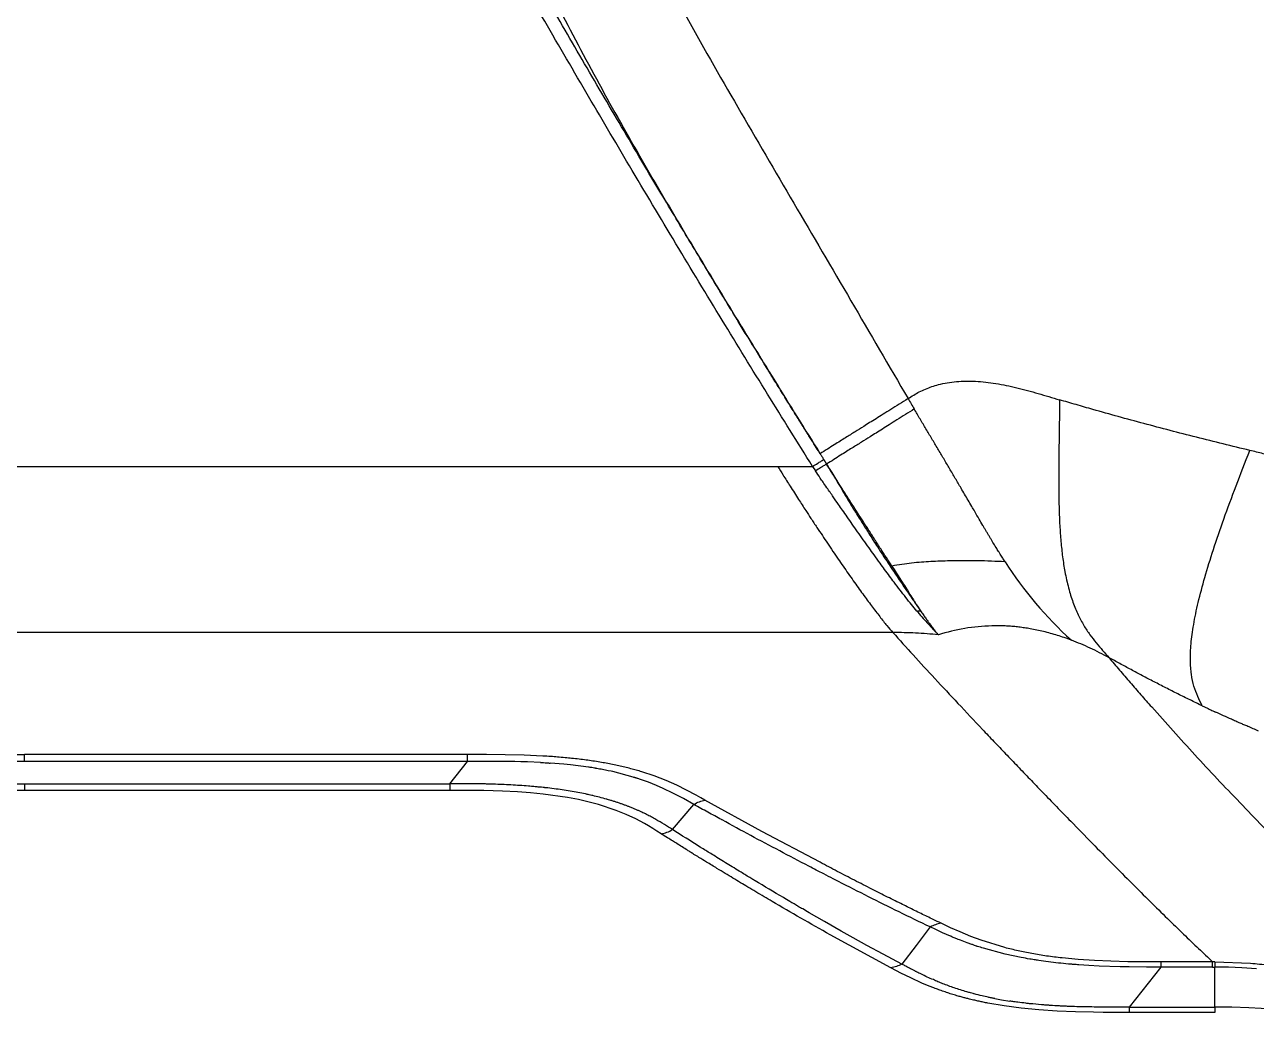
# Model space of a CAD drawing. Extents: x -51 to 27, y -13 to 136.
# Drawn here: x -11.68 to 1.49, y 14.88 to 25.45 of the extents above; entities that cross this region are included whole.
import ezdxf

# ---------------------------------------------------------------- set-up
doc = ezdxf.new("R2010")
doc.units = 0
doc.header["$MEASUREMENT"] = 0
doc.layers.add('GEOMETRY', color=2, linetype='Continuous', lineweight=25)

# ---------------------------------------------------------------- blocks, each defined once
blk = doc.blocks.new('2026 MONTERREY-BLOOM')
at = {"layer": 'GEOMETRY'}
for p, q in [((8.546, -62.916), (8.577, -62.965)), ((-7.838, -62.991), (0, -62.991)), ((0, -62.991), (8.053, -62.991)), ((8.053, -62.991), (8.427, -62.991)), ((8.427, -62.991), (8.458, -63.038)), ((0, -64.767), (-9.165, -64.767)), ((9.285, -64.767), (0, -64.767)), ((-4.736, -66.073), (0, -66.073)), ((4.736, -66.073), (0, -66.073)), ((4.837, -66.073), (4.736, -66.073)), ((4.736, -66.075), (4.736, -66.073)), ((4.938, -66.073), (4.837, -66.073)), ((5.14, -66.075), (4.938, -66.073)), ((5.342, -66.08), (5.14, -66.075)), ((5.542, -66.088), (5.342, -66.08)), ((0, -66.145), (-4.736, -66.145)), ((4.736, -66.145), (0, -66.145)), ((4.546, -66.384), (4.736, -66.145)), ((4.767, -66.145), (4.736, -66.145)), ((4.82, -66.145), (4.767, -66.145)), ((4.947, -66.145), (4.82, -66.145)), ((5.242, -66.147), (5.145, -66.146)), ((5.305, -66.149), (5.242, -66.147)), ((5.377, -66.151), (5.305, -66.149)), ((5.518, -66.157), (5.377, -66.151)), ((5.765, -66.175), (5.621, -66.163)), ((5.836, -66.182), (5.765, -66.175)), ((6.029, -66.207), (5.836, -66.182)), ((6.24, -66.245), (6.166, -66.23)), ((6.271, -66.251), (6.24, -66.245)), ((6.289, -66.255), (6.271, -66.251)), ((6.508, -66.313), (6.289, -66.255)), ((6.733, -66.3), (6.599, -66.256)), ((-4.545, -66.384), (0, -66.384)), ((0, -66.384), (4.546, -66.384)), ((6.671, -66.369), (6.576, -66.335)), ((6.756, -66.403), (6.671, -66.369)), ((6.861, -66.35), (6.733, -66.3)), ((6.975, -66.4), (6.861, -66.35)), ((0, -66.455), (-4.545, -66.455)), ((4.546, -66.455), (0, -66.455)), ((4.655, -66.455), (4.546, -66.455)), ((4.756, -66.456), (4.655, -66.455)), ((4.911, -66.458), (4.756, -66.456)), ((5.112, -66.463), (4.911, -66.458)), ((5.27, -66.471), (5.112, -66.463)), ((5.411, -66.482), (5.27, -66.471)), ((5.544, -66.495), (5.411, -66.482)), ((5.807, -66.532), (5.544, -66.495)), ((6.827, -66.434), (6.756, -66.403)), ((6.931, -66.484), (6.827, -66.434)), ((7.045, -66.544), (6.931, -66.484)), ((7.08, -66.453), (6.975, -66.4)), ((7.18, -66.506), (7.08, -66.453)), ((7.23, -66.534), (7.18, -66.506)), ((5.922, -66.554), (5.807, -66.532)), ((6.136, -66.607), (5.922, -66.554)), ((6.327, -66.67), (6.136, -66.607)), ((6.543, -66.663), (6.485, -66.638)), ((6.929, -66.875), (7.157, -66.606)), ((7.157, -66.606), (7.045, -66.544)), ((7.276, -66.56), (7.23, -66.534)), ((7.884, -66.894), (7.276, -66.56)), ((6.432, -66.712), (6.327, -66.67)), ((6.535, -66.761), (6.432, -66.712)), ((6.629, -66.811), (6.535, -66.761)), ((6.672, -66.836), (6.629, -66.811)), ((6.718, -66.863), (6.672, -66.836)), ((6.762, -66.891), (6.718, -66.863)), ((6.807, -66.919), (6.762, -66.891)), ((8.506, -67.225), (7.884, -66.894)), ((8.554, -67.859), (8.391, -67.765)), ((8.734, -67.961), (8.554, -67.859)), ((8.859, -68.031), (8.734, -67.961)), ((9.684, -67.916), (9.534, -68.116)), ((9.743, -67.944), (9.684, -67.916)), ((9.816, -67.978), (9.743, -67.944)), ((9.901, -67.924), (9.8, -67.876)), ((10.004, -67.97), (9.901, -67.924)), ((10.061, -67.994), (10.004, -67.97)), ((9.264, -68.353), (8.615, -68)), ((9.007, -68.113), (8.859, -68.031)), ((9.9, -68.015), (9.816, -67.978)), ((9.904, -68.016), (9.9, -68.015)), ((10.043, -68.072), (10.01, -68.059)), ((10.079, -68.086), (10.043, -68.072)), ((10.118, -68.017), (10.061, -67.994)), ((10.128, -68.103), (10.079, -68.086)), ((10.228, -68.058), (10.118, -68.017)), ((10.482, -68.137), (10.228, -68.058)), ((9.182, -68.208), (9.007, -68.113)), ((9.382, -68.315), (9.182, -68.208)), ((9.534, -68.116), (9.382, -68.315)), ((10.488, -68.207), (10.254, -68.144)), ((10.658, -68.243), (10.488, -68.207)), ((9.325, -68.386), (9.264, -68.353)), ((11.266, -68.264), (11.095, -68.248)), ((11.44, -68.276), (11.266, -68.264)), ((11.382, -68.329), (11.273, -68.322)), ((11.49, -68.335), (11.382, -68.329)), ((11.618, -68.283), (11.44, -68.276)), ((11.716, -68.342), (11.49, -68.335)), ((11.797, -68.288), (11.618, -68.283)), ((11.813, -68.344), (11.716, -68.342)), ((11.977, -68.289), (11.797, -68.288)), ((11.996, -68.346), (11.813, -68.344)), ((11.817, -68.774), (12.153, -68.346)), ((12.153, -68.346), (11.996, -68.346)), ((12.153, -68.346), (12.153, -68.29)), ((12.705, -68.29), (12.153, -68.29)), ((12.705, -68.346), (12.153, -68.346)), ((12.716, -68.29), (12.705, -68.29)), ((12.705, -68.346), (12.705, -68.29)), ((12.705, -68.346), (12.716, -68.346)), ((12.73, -68.29), (12.716, -68.29)), ((12.716, -68.346), (12.727, -68.346)), ((12.73, -68.29), (12.727, -68.346)), ((12.727, -68.774), (12.727, -68.346)), ((12.747, -68.346), (12.727, -68.346)), ((12.73, -68.29), (13.111, -68.305)), ((12.78, -68.346), (12.747, -68.346)), ((12.876, -68.348), (12.78, -68.346)), ((13.018, -68.354), (12.876, -68.348)), ((13.173, -68.364), (13.018, -68.354)), ((9.371, -68.409), (9.325, -68.386)), ((9.425, -68.436), (9.371, -68.409)), ((9.476, -68.461), (9.425, -68.436)), ((9.596, -68.516), (9.476, -68.461)), ((9.654, -68.541), (9.596, -68.516)), ((9.712, -68.564), (9.654, -68.541)), ((10.476, -68.761), (10.301, -68.731)), ((10.374, -68.682), (10.448, -68.695)), ((10.448, -68.695), (10.535, -68.709)), ((10.659, -68.785), (10.476, -68.761)), ((10.875, -68.749), (10.782, -68.74)), ((10.848, -68.803), (10.659, -68.785)), ((11.041, -68.816), (10.848, -68.803)), ((11.239, -68.825), (11.041, -68.816)), ((11.431, -68.829), (11.239, -68.825)), ((11.536, -68.83), (11.431, -68.829)), ((11.595, -68.83), (11.536, -68.83)), ((11.706, -68.83), (11.595, -68.83)), ((11.817, -68.83), (11.706, -68.83)), ((11.817, -68.83), (11.817, -68.774)), ((11.817, -68.774), (12.727, -68.774)), ((12.727, -68.83), (11.817, -68.83)), ((12.727, -68.774), (12.727, -68.83)), ((12.909, -68.775), (12.727, -68.774)), ((13.091, -68.78), (12.909, -68.775)), ((13.357, -68.797), (13.091, -68.78))]:
    blk.add_line(p, q, dxfattribs=at)
at = {"layer": 'GEOMETRY', "flags": 128}
blk.add_lwpolyline([(9.274, -64.056), (9.298, -64.094), (9.32, -64.128), (9.341, -64.161), (9.371, -64.207), (9.384, -64.227), (9.396, -64.247), (9.408, -64.265), (9.419, -64.283), (9.43, -64.3), (9.44, -64.315), (9.468, -64.359), (9.475, -64.37), (9.477, -64.373), (9.478, -64.374), (9.478, -64.375), (9.478, -64.375), (9.478, -64.375), (9.478, -64.375), (9.478, -64.375), (9.478, -64.375), (9.478, -64.375), (9.478, -64.375), (9.478, -64.375), (9.478, -64.375), (9.489, -64.391), (9.498, -64.406), (9.507, -64.419), (9.514, -64.431), (9.515, -64.432), (9.519, -64.439), (9.536, -64.466), (9.548, -64.485), (9.582, -64.536)], dxfattribs=at)
at = {"layer": 'GEOMETRY'}
blk.add_arc((13.971, -61.781), 4.138, 212.5919, 227.8537, dxfattribs=at)
for points, knots in [([(36.859, -38.985), (36.859, -39.022), (36.859, -39.104), (36.859, -39.239), (36.859, -39.396), (36.859, -39.568), (36.859, -39.736), (36.859, -39.877), (36.859, -39.976), (36.859, -40.077), (36.859, -40.194), (36.859, -40.34), (36.859, -40.483), (36.859, -40.621), (36.859, -40.823), (36.859, -41.098), (36.859, -41.453), (36.859, -41.82), (36.858, -42.212), (36.858, -42.618), (36.857, -43.039), (36.855, -43.462), (36.854, -43.893), (36.852, -44.335), (36.849, -45.064), (36.843, -46.07), (36.836, -47.022), (36.831, -47.633), (36.828, -47.913), (36.826, -48.213), (36.822, -48.535), (36.819, -48.88), (36.815, -49.226), (36.807, -49.906), (36.793, -50.909), (36.772, -52.226), (36.748, -53.511), (36.723, -54.715), (36.695, -55.842), (36.674, -56.641), (36.659, -57.171), (36.651, -57.441), (36.643, -57.709), (36.634, -57.975), (36.626, -58.239), (36.607, -58.826), (36.576, -59.723), (36.54, -60.635), (36.515, -61.236), (36.502, -61.54), (36.489, -61.84), (36.474, -62.155), (36.458, -62.501), (36.434, -63.003), (36.402, -63.633), (36.361, -64.364), (36.324, -64.988), (36.291, -65.509), (36.264, -65.92), (36.245, -66.194), (36.235, -66.339), (36.232, -66.374), (36.23, -66.409), (36.227, -66.443), (36.224, -66.478), (36.222, -66.512), (36.219, -66.547), (36.202, -66.781), (36.169, -67.208), (36.117, -67.82), (36.064, -68.396), (36.011, -68.934), (35.958, -69.431), (35.907, -69.882), (35.858, -70.263), (35.795, -70.569), (35.731, -70.824), (35.665, -71.043), (35.608, -71.209), (35.566, -71.323), (35.532, -71.409), (35.497, -71.495), (35.461, -71.58), (35.423, -71.664), (35.351, -71.817), (35.28, -71.955), (35.211, -72.079), (35.186, -72.123), (35.158, -72.17), (35.119, -72.236), (34.999, -72.43), (34.784, -72.739), (34.483, -73.096), (34.184, -73.398), (33.895, -73.652), (33.59, -73.886), (33.269, -74.098), (32.934, -74.287), (32.564, -74.465), (32.157, -74.623), (31.712, -74.754), (31.259, -74.849), (30.8, -74.902), (30.344, -74.954), (29.886, -75.002), (29.441, -75.046), (29.006, -75.087), (28.583, -75.124), (28.161, -75.158), (27.739, -75.191), (27.315, -75.223), (26.731, -75.263), (25.992, -75.311), (25.095, -75.363), (24.191, -75.41), (23.309, -75.453), (22.377, -75.495), (21.391, -75.536), (20.304, -75.576), (19.184, -75.614), (18.079, -75.647), (16.991, -75.677), (16.207, -75.696), (15.689, -75.708), (15.444, -75.713), (15.198, -75.719), (14.951, -75.724), (14.703, -75.729), (14.453, -75.734), (13.759, -75.748), (12.604, -75.768), (11.388, -75.786), (10.554, -75.796), (10.116, -75.801), (9.68, -75.806), (9.248, -75.81), (8.828, -75.814), (8.28, -75.819), (7.585, -75.825), (6.735, -75.83), (5.853, -75.835), (4.966, -75.839), (3.975, -75.842), (2.91, -75.844), (1.754, -75.846), (0.609, -75.847), (-0.455, -75.847), (-1.44, -75.846), (-2.343, -75.845), (-3.238, -75.843), (-3.829, -75.842), (-4.118, -75.841)], [0, 0, 0, 0, 0.0015205, 0.0033457, 0.0054756, 0.007915, 0.0103829, 0.0122963, 0.0136552, 0.0144139, 0.0164289, 0.0184285, 0.0203659, 0.0222411, 0.0240541, 0.0286038, 0.0334271, 0.0385312, 0.0435423, 0.0493867, 0.0550992, 0.0606799, 0.0666233, 0.0726617, 0.0786535, 0.0963497, 0.113627, 0.1174481, 0.121248, 0.1250268, 0.1296573, 0.1343866, 0.1390883, 0.1437626, 0.1620811, 0.1799649, 0.1974138, 0.2144282, 0.2290414, 0.2433183, 0.2470019, 0.2506624, 0.2542999, 0.2579143, 0.2615057, 0.265074, 0.2818429, 0.2980744, 0.3022367, 0.3063621, 0.3104507, 0.3145025, 0.3191882, 0.3245637, 0.3349686, 0.3449124, 0.3543951, 0.3604013, 0.3662067, 0.3711496, 0.3716267, 0.3721023, 0.3725764, 0.3730489, 0.37352, 0.3739896, 0.3744577, 0.3749243, 0.3835541, 0.3918977, 0.3999554, 0.4071383, 0.4139151, 0.4202961, 0.4256539, 0.4295637, 0.4329884, 0.436386, 0.4388658, 0.4401192, 0.4413721, 0.4426249, 0.443878, 0.4451317, 0.4463864, 0.4507691, 0.4514578, 0.4521466, 0.4528356, 0.4537108, 0.455254, 0.4621392, 0.4690242, 0.4742408, 0.4794587, 0.4846756, 0.4898923, 0.4951112, 0.5003286, 0.5066101, 0.5128922, 0.519174, 0.5254609, 0.5317008, 0.5378835, 0.5442016, 0.5499516, 0.55566, 0.5615042, 0.5671845, 0.5729289, 0.5788098, 0.5910574, 0.6030653, 0.6154142, 0.6279319, 0.6390692, 0.6533928, 0.6681633, 0.6833808, 0.6990455, 0.7132005, 0.7277021, 0.7310052, 0.7343258, 0.7376638, 0.7410194, 0.7443924, 0.7477829, 0.7511908, 0.7726989, 0.7948379, 0.8007406, 0.8066865, 0.8126757, 0.8184869, 0.8242755, 0.829799, 0.8408264, 0.8525895, 0.8644161, 0.8767764, 0.8887042, 0.904785, 0.9201624, 0.9358208, 0.9514061, 0.963534, 0.9759348, 0.9882033, 1, 1, 1, 1]), ([(36.643, -38.985), (36.643, -39.828), (36.644, -41.551), (36.638, -44.154), (36.623, -46.796), (36.598, -49.436), (36.56, -52.073), (36.508, -54.709), (36.443, -57.234), (36.364, -59.65), (36.27, -61.957), (36.155, -64.262), (36.031, -66.228), (35.9, -67.852), (35.802, -68.877), (35.716, -69.638), (35.663, -70.134), (35.567, -70.618), (35.44, -71.049), (35.293, -71.432), (35.137, -71.768), (34.958, -72.092), (34.757, -72.403), (34.535, -72.7), (34.293, -72.981), (34.032, -73.244), (33.754, -73.488), (33.46, -73.713), (33.15, -73.917), (32.828, -74.099), (32.47, -74.269), (32.078, -74.421), (31.65, -74.547), (31.21, -74.637), (30.76, -74.689), (30.304, -74.741), (29.845, -74.789), (29.117, -74.861), (28.118, -74.947), (26.517, -75.064), (24.581, -75.177), (22.165, -75.291), (19.603, -75.387), (16.893, -75.466), (14.119, -75.527), (11.282, -75.573), (9.295, -75.594), (8.222, -75.603), (8.062, -75.605), (7.902, -75.606), (7.75, -75.607), (7.619, -75.608), (7.509, -75.609), (7.406, -75.61), (7.287, -75.61), (6.823, -75.614), (5.731, -75.62), (3.332, -75.628), (-0.049, -75.632), (-2.762, -75.627), (-4.118, -75.625)], [0, 0, 0, 0, 0.034488, 0.070526, 0.106569, 0.142591, 0.178588, 0.214528, 0.250471, 0.281965, 0.313469, 0.344975, 0.376447, 0.394063, 0.411668, 0.418581, 0.425411, 0.432079, 0.438744, 0.443794, 0.448844, 0.453894, 0.458943, 0.463993, 0.469043, 0.474092, 0.479142, 0.484192, 0.489242, 0.494293, 0.499343, 0.505424, 0.511505, 0.517586, 0.523766, 0.530042, 0.536349, 0.542658, 0.560012, 0.577374, 0.608371, 0.639386, 0.67635, 0.71332, 0.75032, 0.789907, 0.829466, 0.831649, 0.833831, 0.836013, 0.838185, 0.84005, 0.841408, 0.842657, 0.844259, 0.846315, 0.861623, 0.88897, 0.944497, 1, 1, 1, 1]), ([(5.954, -56.059), (6.131, -56.407), (6.483, -57.1), (7.043, -58.13), (7.626, -59.152), (8.229, -60.18), (8.837, -61.219), (9.244, -61.916), (9.448, -62.265)], [0, 0, 0, 0, 0.164903, 0.328664, 0.493783, 0.660127, 0.829993, 1, 1, 1, 1]), ([(4.871, -56.354), (5.005, -56.639), (5.273, -57.21), (5.695, -58.06), (6.138, -58.897), (6.598, -59.714), (7.069, -60.511), (7.544, -61.296), (8.022, -62.077), (8.346, -62.596), (8.508, -62.855)], [0, 0, 0, 0, 0.127496, 0.255061, 0.382232, 0.508412, 0.632009, 0.754435, 0.877212, 1, 1, 1, 1]), ([(8.507, -62.855), (8.507, -62.854), (8.501, -62.844), (8.479, -62.809), (8.439, -62.746), (8.382, -62.654), (8.316, -62.548), (8.253, -62.448), (8.198, -62.36), (8.152, -62.285), (8.106, -62.211), (8.059, -62.135), (8.019, -62.07), (7.981, -62.009), (7.943, -61.947), (7.894, -61.867), (7.818, -61.743), (7.729, -61.599), (7.629, -61.435), (7.542, -61.292), (7.457, -61.151), (7.352, -60.979), (7.223, -60.765), (7.067, -60.506), (6.906, -60.237), (6.739, -59.958), (6.556, -59.648), (6.357, -59.312), (6.146, -58.953), (5.936, -58.593), (5.732, -58.241), (5.56, -57.945), (5.418, -57.698), (5.296, -57.486), (5.163, -57.252), (5.027, -57.015), (4.901, -56.793), (4.796, -56.607), (4.732, -56.495), (4.704, -56.445)], [0, 0, 0, 0, 0.000474, 0.004642, 0.016605, 0.030438, 0.04842, 0.06653, 0.078289, 0.090049, 0.101809, 0.113569, 0.125644, 0.132706, 0.142507, 0.155047, 0.170326, 0.200979, 0.223341, 0.247356, 0.268462, 0.289583, 0.328524, 0.369037, 0.411121, 0.454775, 0.5, 0.556001, 0.612, 0.667596, 0.723705, 0.775636, 0.805448, 0.838287, 0.87415, 0.913867, 0.948139, 0.97685, 1, 1, 1, 1]), ([(8.427, -62.991), (8.266, -62.733), (7.941, -62.213), (7.454, -61.419), (6.961, -60.604), (6.476, -59.79), (5.999, -58.98), (5.529, -58.173), (5.056, -57.35), (4.74, -56.794), (4.581, -56.514)], [0, 0, 0, 0, 0.1208973, 0.244538, 0.3709272, 0.5000699, 0.621702, 0.7455655, 0.8716638, 1, 1, 1, 1]), ([(9.448, -62.265), (9.468, -62.252), (9.507, -62.227), (9.568, -62.192), (9.634, -62.162), (9.702, -62.136), (9.809, -62.104), (9.962, -62.079), (10.169, -62.075), (10.386, -62.1), (10.61, -62.147), (10.837, -62.209), (10.991, -62.255), (11.068, -62.278)], [0, 0, 0, 0, 0.050878, 0.099527, 0.150632, 0.200921, 0.250055, 0.375046, 0.500038, 0.625029, 0.75002, 0.875012, 1, 1, 1, 1]), ([(9.448, -62.265), (9.384, -62.305), (9.257, -62.385), (9.1, -62.483), (8.983, -62.556), (8.882, -62.62), (8.783, -62.682), (8.664, -62.756), (8.56, -62.822), (8.507, -62.855)], [0, 0, 0, 0, 0.166458, 0.332741, 0.499575, 0.624746, 0.749881, 0.875002, 1, 1, 1, 1]), ([(9.448, -62.265), (9.459, -62.284), (9.481, -62.321), (9.503, -62.358), (9.514, -62.376)], [0, 0, 0, 0, 0.5, 1, 1, 1, 1]), ([(11.068, -62.278), (11.067, -62.388), (11.064, -62.608), (11.059, -62.936), (11.058, -63.214), (11.062, -63.443), (11.069, -63.623), (11.082, -63.796), (11.099, -63.961), (11.126, -64.129), (11.162, -64.293), (11.21, -64.447), (11.265, -64.58), (11.327, -64.694), (11.392, -64.792), (11.46, -64.879), (11.529, -64.958), (11.574, -65.01), (11.597, -65.036)], [0, 0, 0, 0, 0.083141, 0.16599, 0.249951, 0.299242, 0.349521, 0.399076, 0.448626, 0.500164, 0.562645, 0.625127, 0.687593, 0.750074, 0.812556, 0.875037, 0.937519, 1, 1, 1, 1]), ([(11.425, -62.382), (11.365, -62.364), (11.245, -62.33), (11.127, -62.295), (11.068, -62.278)], [0, 0, 0, 0, 0.49995, 1, 1, 1, 1]), ([(9.514, -62.376), (9.45, -62.416), (9.323, -62.496), (9.168, -62.594), (9.051, -62.667), (8.95, -62.731), (8.85, -62.793), (8.732, -62.867), (8.628, -62.933), (8.577, -62.965)], [0, 0, 0, 0, 0.165598, 0.331363, 0.499432, 0.626264, 0.752125, 0.876256, 1, 1, 1, 1]), ([(10.485, -64.01), (10.477, -63.997), (10.459, -63.97), (10.437, -63.934), (10.413, -63.896), (10.387, -63.854), (10.361, -63.812), (10.339, -63.776), (10.322, -63.747), (10.305, -63.719), (10.288, -63.69), (10.271, -63.661), (10.258, -63.638), (10.236, -63.603), (10.206, -63.55), (10.166, -63.482), (10.127, -63.415), (10.09, -63.353), (10.053, -63.288), (10.007, -63.21), (9.953, -63.118), (9.891, -63.013), (9.829, -62.907), (9.766, -62.801), (9.702, -62.695), (9.639, -62.589), (9.576, -62.483), (9.534, -62.412), (9.514, -62.376)], [0, 0, 0, 0, 0.027583, 0.055988, 0.074919, 0.105356, 0.139924, 0.158199, 0.176503, 0.194836, 0.213199, 0.231592, 0.250016, 0.256341, 0.29927, 0.348141, 0.382848, 0.421932, 0.461011, 0.500026, 0.56252, 0.625012, 0.687512, 0.750016, 0.812514, 0.875013, 0.937506, 1, 1, 1, 1]), ([(11.97, -62.532), (11.878, -62.507), (11.695, -62.458), (11.515, -62.407), (11.425, -62.382)], [0, 0, 0, 0, 0.500831, 1, 1, 1, 1]), ([(12.533, -62.679), (12.438, -62.655), (12.249, -62.606), (12.063, -62.557), (11.97, -62.532)], [0, 0, 0, 0, 0.500636, 1, 1, 1, 1]), ([(13.102, -62.82), (13.007, -62.796), (12.816, -62.75), (12.627, -62.703), (12.533, -62.679)], [0, 0, 0, 0, 0.498976, 1, 1, 1, 1]), ([(12.593, -65.551), (12.577, -65.518), (12.545, -65.453), (12.504, -65.345), (12.476, -65.219), (12.464, -65.07), (12.471, -64.893), (12.499, -64.686), (12.548, -64.447), (12.62, -64.177), (12.712, -63.877), (12.825, -63.549), (12.956, -63.194), (13.053, -62.946), (13.102, -62.82)], [0, 0, 0, 0, 0.0870281, 0.1713886, 0.2531982, 0.3327954, 0.4108133, 0.4881719, 0.5659986, 0.645496, 0.7278007, 0.8138714, 0.9044352, 1, 1, 1, 1]), ([(13.388, -62.888), (13.34, -62.877), (13.245, -62.854), (13.15, -62.831), (13.102, -62.82)], [0, 0, 0, 0, 0.499674, 1, 1, 1, 1]), ([(8.427, -62.991), (8.446, -62.979), (8.476, -62.96), (8.516, -62.935), (8.536, -62.923), (8.546, -62.916)], [0, 0, 0, 0, 0.426822, 0.695327, 1, 1, 1, 1]), ([(8.577, -62.965), (8.566, -62.971), (8.547, -62.983), (8.507, -63.008), (8.476, -63.027), (8.458, -63.038)], [0, 0, 0, 0, 0.305578, 0.57438, 1, 1, 1, 1]), ([(8.577, -62.965), (8.595, -62.996), (8.628, -63.05), (8.678, -63.133), (8.726, -63.215), (8.776, -63.299), (8.825, -63.381), (8.871, -63.457), (8.915, -63.527), (8.954, -63.589), (8.992, -63.65), (9.03, -63.71), (9.07, -63.772), (9.113, -63.84), (9.164, -63.917), (9.216, -63.997), (9.27, -64.078), (9.318, -64.15), (9.376, -64.237), (9.443, -64.335), (9.517, -64.443), (9.561, -64.505), (9.582, -64.536)], [0, 0, 0, 0, 0.05123, 0.09041, 0.139985, 0.186636, 0.23167, 0.279152, 0.315519, 0.352669, 0.388292, 0.422795, 0.460068, 0.500023, 0.546569, 0.604697, 0.653114, 0.704677, 0.750036, 0.833819, 0.919152, 1, 1, 1, 1]), ([(9.274, -64.056), (9.255, -64.026), (9.216, -63.966), (9.155, -63.871), (9.104, -63.793), (9.066, -63.733), (9.041, -63.694), (9.016, -63.655), (8.989, -63.614), (8.963, -63.572), (8.932, -63.524), (8.89, -63.459), (8.84, -63.381), (8.782, -63.291), (8.729, -63.207), (8.678, -63.126), (8.628, -63.048), (8.595, -62.995), (8.577, -62.965)], [0, 0, 0, 0, 0.090541, 0.182132, 0.278357, 0.313728, 0.349775, 0.386474, 0.423789, 0.461678, 0.500099, 0.554283, 0.639119, 0.707976, 0.79337, 0.861755, 0.921449, 1, 1, 1, 1]), ([(8.053, -62.991), (8.073, -63.021), (8.117, -63.092), (8.192, -63.21), (8.273, -63.337), (8.347, -63.451), (8.412, -63.551), (8.471, -63.641), (8.53, -63.729), (8.587, -63.814), (8.643, -63.898), (8.7, -63.98), (8.773, -64.086), (8.862, -64.214), (8.964, -64.356), (9.059, -64.485), (9.145, -64.598), (9.223, -64.696), (9.264, -64.743), (9.285, -64.767)], [0, 0, 0, 0, 0.040607, 0.093978, 0.157405, 0.210836, 0.250289, 0.295246, 0.336953, 0.37541, 0.419033, 0.460615, 0.500159, 0.584925, 0.667808, 0.749657, 0.834278, 0.917497, 1, 1, 1, 1]), ([(9.541, -64.537), (9.522, -64.514), (9.484, -64.468), (9.424, -64.393), (9.362, -64.313), (9.304, -64.237), (9.249, -64.163), (9.199, -64.095), (9.144, -64.019), (9.089, -63.943), (9.028, -63.858), (8.97, -63.776), (8.91, -63.691), (8.853, -63.61), (8.799, -63.533), (8.75, -63.463), (8.7, -63.392), (8.644, -63.311), (8.589, -63.231), (8.542, -63.164), (8.502, -63.104), (8.475, -63.064), (8.458, -63.038)], [0, 0, 0, 0, 0.062463, 0.124918, 0.187539, 0.249891, 0.296089, 0.347341, 0.391676, 0.452097, 0.499794, 0.556331, 0.609668, 0.659746, 0.706551, 0.7501, 0.787035, 0.835562, 0.894016, 0.929813, 0.954934, 1, 1, 1, 1]), ([(10.485, -64.01), (10.388, -64.006), (10.194, -63.998), (9.928, -63.998), (9.694, -64.008), (9.492, -64.02), (9.346, -64.044), (9.274, -64.056)], [0, 0, 0, 0, 0.257297, 0.510981, 0.678124, 0.842095, 1, 1, 1, 1]), ([(9.541, -64.537), (9.548, -64.536), (9.562, -64.535), (9.575, -64.536), (9.582, -64.536)], [0, 0, 0, 0, 0.500012, 1, 1, 1, 1]), ([(9.541, -64.537), (9.545, -64.541), (9.588, -64.593), (9.649, -64.662), (9.707, -64.723), (9.735, -64.752), (9.749, -64.767), (9.757, -64.775), (9.759, -64.777)], [0, 0, 0, 0, 0.045317, 0.4998, 0.749899, 0.874949, 0.957207, 1, 1, 1, 1]), ([(9.582, -64.536), (9.591, -64.549), (9.609, -64.575), (9.634, -64.611), (9.658, -64.645), (9.677, -64.671), (9.693, -64.693), (9.706, -64.711), (9.721, -64.73), (9.734, -64.747), (9.747, -64.763), (9.755, -64.772), (9.759, -64.777)], [0, 0, 0, 0, 0.124981, 0.249967, 0.377782, 0.500006, 0.569022, 0.652558, 0.750032, 0.84667, 0.91685, 1, 1, 1, 1]), ([(9.285, -64.767), (9.357, -64.847), (9.506, -65.011), (9.738, -65.264), (9.985, -65.529), (10.196, -65.753), (10.366, -65.932), (10.491, -66.064), (10.619, -66.198), (10.75, -66.334), (10.889, -66.478), (11.035, -66.629), (11.212, -66.811), (11.412, -67.016), (11.63, -67.237), (11.837, -67.445), (12.032, -67.64), (12.216, -67.821), (12.389, -67.989), (12.55, -68.144), (12.655, -68.242), (12.705, -68.29)], [0, 0, 0, 0, 0.067771, 0.139181, 0.214232, 0.292924, 0.329439, 0.366689, 0.404673, 0.443391, 0.482843, 0.526999, 0.57162, 0.638269, 0.701175, 0.760336, 0.815754, 0.867428, 0.91536, 0.959551, 1, 1, 1, 1]), ([(9.772, -64.791), (9.691, -64.784), (9.529, -64.77), (9.366, -64.768), (9.285, -64.767)], [0, 0, 0, 0, 0.500003, 1, 1, 1, 1]), ([(9.766, -64.785), (9.765, -64.783), (9.763, -64.781), (9.76, -64.778), (9.759, -64.777)], [0, 0, 0, 0, 0.500108, 1, 1, 1, 1]), ([(9.772, -64.791), (9.771, -64.79), (9.769, -64.788), (9.767, -64.786), (9.766, -64.785)], [0, 0, 0, 0, 0.500063, 1, 1, 1, 1]), ([(10.344, -64.695), (10.246, -64.701), (10.045, -64.714), (9.864, -64.765), (9.772, -64.791)], [0, 0, 0, 0, 0.491514, 1, 1, 1, 1]), ([(11.195, -64.849), (11.169, -64.84), (11.12, -64.821), (11.045, -64.797), (10.971, -64.776), (10.897, -64.756), (10.824, -64.74), (10.757, -64.727), (10.693, -64.717), (10.633, -64.709), (10.573, -64.702), (10.514, -64.698), (10.457, -64.695), (10.401, -64.694), (10.363, -64.695), (10.344, -64.695)], [0, 0, 0, 0, 0.084888, 0.165545, 0.249963, 0.334002, 0.41733, 0.500001, 0.570198, 0.641372, 0.713555, 0.786525, 0.857632, 0.927661, 1, 1, 1, 1]), ([(11.597, -65.036), (11.53, -65), (11.396, -64.929), (11.262, -64.876), (11.195, -64.849)], [0, 0, 0, 0, 0.501396, 1, 1, 1, 1]), ([(11.597, -65.036), (11.634, -65.08), (11.709, -65.169), (11.785, -65.257), (11.823, -65.301)], [0, 0, 0, 0, 0.499752, 1, 1, 1, 1]), ([(11.832, -65.164), (11.792, -65.143), (11.713, -65.1), (11.636, -65.057), (11.597, -65.036)], [0, 0, 0, 0, 0.5, 1, 1, 1, 1]), ([(12.078, -65.294), (12.037, -65.273), (11.974, -65.24), (11.893, -65.197), (11.852, -65.175), (11.832, -65.164)], [0, 0, 0, 0, 0.499997, 0.749998, 1, 1, 1, 1]), ([(11.823, -65.301), (11.861, -65.345), (11.937, -65.433), (12.014, -65.52), (12.053, -65.563)], [0, 0, 0, 0, 0.499814, 1, 1, 1, 1]), ([(12.334, -65.424), (12.291, -65.403), (12.205, -65.359), (12.121, -65.316), (12.078, -65.294)], [0, 0, 0, 0, 0.499424, 1, 1, 1, 1]), ([(12.593, -65.551), (12.55, -65.53), (12.463, -65.488), (12.377, -65.445), (12.334, -65.424)], [0, 0, 0, 0, 0.5, 1, 1, 1, 1]), ([(12.593, -65.551), (12.604, -65.556), (12.625, -65.566), (12.647, -65.576), (12.657, -65.581)], [0, 0, 0, 0, 0.501038, 1, 1, 1, 1]), ([(12.657, -65.581), (12.67, -65.588), (12.696, -65.6), (12.722, -65.612), (12.735, -65.618)], [0, 0, 0, 0, 0.499779, 1, 1, 1, 1]), ([(12.905, -65.695), (12.877, -65.683), (12.82, -65.657), (12.764, -65.631), (12.735, -65.618)], [0, 0, 0, 0, 0.4996875, 1, 1, 1, 1]), ([(12.999, -65.737), (12.984, -65.73), (12.952, -65.716), (12.921, -65.702), (12.905, -65.695)], [0, 0, 0, 0, 0.500337, 1, 1, 1, 1]), ([(13.08, -65.771), (13.066, -65.765), (13.039, -65.754), (13.013, -65.742), (12.999, -65.737)], [0, 0, 0, 0, 0.500404, 1, 1, 1, 1]), ([(13.197, -65.821), (13.178, -65.813), (13.138, -65.796), (13.099, -65.779), (13.08, -65.771)], [0, 0, 0, 0, 0.5005633, 1, 1, 1, 1]), ([(5.93, -66.122), (5.903, -66.119), (5.854, -66.113), (5.776, -66.106), (5.701, -66.099), (5.622, -66.093), (5.57, -66.09), (5.542, -66.088)], [0, 0, 0, 0, 0.210998, 0.393283, 0.604938, 0.786673, 1, 1, 1, 1]), ([(6.288, -66.179), (6.265, -66.174), (6.22, -66.165), (6.15, -66.153), (6.078, -66.142), (6.004, -66.131), (5.955, -66.125), (5.93, -66.122)], [0, 0, 0, 0, 0.199627, 0.39534, 0.60325, 0.800385, 1, 1, 1, 1]), ([(12.515, -66.074), (12.594, -66.16), (12.753, -66.331), (12.915, -66.501), (12.996, -66.586)], [0, 0, 0, 0, 0.499544, 1, 1, 1, 1]), ([(5.145, -66.146), (5.112, -66.146), (5.079, -66.145), (5.045, -66.145), (5.041, -66.145), (5.024, -66.145), (4.992, -66.145), (4.964, -66.145), (4.947, -66.145)], [0, 0, 0, 0, 0.5, 0.502117, 0.51929, 0.567426, 0.75, 1, 1, 1, 1]), ([(5.518, -66.157), (5.528, -66.158), (5.55, -66.159), (5.571, -66.16), (5.581, -66.161)], [0, 0, 0, 0, 0.500328, 1, 1, 1, 1]), ([(5.581, -66.161), (5.588, -66.161), (5.601, -66.162), (5.614, -66.163), (5.621, -66.163)], [0, 0, 0, 0, 0.500233, 1, 1, 1, 1]), ([(6.166, -66.23), (6.155, -66.228), (6.136, -66.225), (6.115, -66.221), (6.104, -66.219), (6.1, -66.218), (6.098, -66.218), (6.086, -66.216), (6.063, -66.212), (6.041, -66.209), (6.029, -66.207)], [0, 0, 0, 0, 0.249999, 0.425388, 0.475287, 0.490792, 0.500001, 0.525121, 0.750001, 1, 1, 1, 1]), ([(6.599, -66.256), (6.58, -66.251), (6.542, -66.239), (6.481, -66.223), (6.419, -66.207), (6.354, -66.192), (6.31, -66.183), (6.288, -66.179)], [0, 0, 0, 0, 0.200306, 0.395965, 0.60404, 0.800071, 1, 1, 1, 1]), ([(4.59, -66.384), (4.582, -66.384), (4.568, -66.384), (4.553, -66.384), (4.546, -66.384)], [0, 0, 0, 0, 0.5002152, 1, 1, 1, 1]), ([(4.666, -66.384), (4.654, -66.384), (4.628, -66.384), (4.603, -66.384), (4.59, -66.384)], [0, 0, 0, 0, 0.4751419, 1, 1, 1, 1]), ([(4.918, -66.387), (4.876, -66.386), (4.827, -66.385), (4.764, -66.384), (4.722, -66.384), (4.687, -66.384), (4.666, -66.384)], [0, 0, 0, 0, 0.499996, 0.586402, 0.749999, 1, 1, 1, 1]), ([(5.106, -66.393), (5.075, -66.392), (5.042, -66.39), (4.994, -66.389), (4.963, -66.388), (4.933, -66.387), (4.918, -66.387)], [0, 0, 0, 0, 0.499995, 0.530162, 0.749998, 1, 1, 1, 1]), ([(6.576, -66.335), (6.57, -66.333), (6.561, -66.33), (6.55, -66.326), (6.542, -66.324), (6.534, -66.322), (6.523, -66.318), (6.513, -66.315), (6.508, -66.313)], [0, 0, 0, 0, 0.249999, 0.411404, 0.5, 0.584721, 0.750001, 1, 1, 1, 1]), ([(5.295, -66.403), (5.264, -66.401), (5.201, -66.397), (5.138, -66.394), (5.106, -66.393)], [0, 0, 0, 0, 0.500822, 1, 1, 1, 1]), ([(5.481, -66.418), (5.466, -66.417), (5.44, -66.414), (5.409, -66.412), (5.363, -66.408), (5.326, -66.405), (5.295, -66.403)], [0, 0, 0, 0, 0.250003, 0.416299, 0.500011, 1, 1, 1, 1]), ([(5.662, -66.438), (5.632, -66.434), (5.602, -66.431), (5.572, -66.427), (5.572, -66.427), (5.572, -66.427), (5.572, -66.427), (5.571, -66.427), (5.567, -66.427), (5.552, -66.425), (5.523, -66.422), (5.496, -66.42), (5.481, -66.418)], [0, 0, 0, 0, 0.499985, 0.499995, 0.500071, 0.500279, 0.501057, 0.504069, 0.515912, 0.562882, 0.749994, 1, 1, 1, 1]), ([(5.998, -66.494), (5.944, -66.484), (5.837, -66.462), (5.72, -66.446), (5.662, -66.438)], [0, 0, 0, 0, 0.5, 1, 1, 1, 1]), ([(6.148, -66.529), (6.124, -66.523), (6.1, -66.517), (6.074, -66.511), (6.07, -66.51), (6.058, -66.507), (6.033, -66.502), (6.011, -66.497), (5.998, -66.494)], [0, 0, 0, 0, 0.499986, 0.501927, 0.518709, 0.566646, 0.749995, 1, 1, 1, 1]), ([(6.294, -66.57), (6.282, -66.567), (6.262, -66.561), (6.239, -66.554), (6.228, -66.551), (6.224, -66.55), (6.199, -66.542), (6.173, -66.536), (6.148, -66.529)], [0, 0, 0, 0, 0.250005, 0.426128, 0.475831, 0.491111, 0.500014, 1, 1, 1, 1]), ([(6.36, -66.592), (6.349, -66.588), (6.328, -66.581), (6.305, -66.574), (6.294, -66.57)], [0, 0, 0, 0, 0.501022, 1, 1, 1, 1]), ([(6.424, -66.615), (6.414, -66.611), (6.393, -66.603), (6.371, -66.596), (6.36, -66.592)], [0, 0, 0, 0, 0.500469, 1, 1, 1, 1]), ([(6.485, -66.638), (6.475, -66.634), (6.455, -66.626), (6.435, -66.619), (6.424, -66.615)], [0, 0, 0, 0, 0.499389, 1, 1, 1, 1]), ([(7.157, -66.606), (7.176, -66.595), (7.215, -66.573), (7.256, -66.564), (7.276, -66.56)], [0, 0, 0, 0, 0.5, 1, 1, 1, 1]), ([(7.765, -66.938), (7.663, -66.883), (7.558, -66.826), (7.406, -66.743), (7.305, -66.688), (7.207, -66.634), (7.157, -66.606)], [0, 0, 0, 0, 0.5, 0.512601, 0.75, 1, 1, 1, 1]), ([(12.996, -66.586), (13.077, -66.671), (13.241, -66.841), (13.406, -67.008), (13.489, -67.092)], [0, 0, 0, 0, 0.499492, 1, 1, 1, 1]), ([(6.599, -66.688), (6.59, -66.684), (6.572, -66.675), (6.553, -66.667), (6.543, -66.663)], [0, 0, 0, 0, 0.4992055, 1, 1, 1, 1]), ([(6.651, -66.713), (6.643, -66.709), (6.626, -66.7), (6.608, -66.692), (6.599, -66.688)], [0, 0, 0, 0, 0.500403, 1, 1, 1, 1]), ([(6.75, -66.766), (6.734, -66.757), (6.702, -66.739), (6.668, -66.722), (6.651, -66.713)], [0, 0, 0, 0, 0.499575, 1, 1, 1, 1]), ([(6.929, -66.875), (6.9, -66.856), (6.842, -66.82), (6.781, -66.784), (6.75, -66.766)], [0, 0, 0, 0, 0.5000085, 1, 1, 1, 1]), ([(6.807, -66.919), (6.828, -66.915), (6.87, -66.907), (6.909, -66.885), (6.929, -66.875)], [0, 0, 0, 0, 0.5, 1, 1, 1, 1]), ([(7.512, -67.24), (7.463, -67.21), (7.378, -67.157), (7.283, -67.098), (7.235, -67.068), (7.223, -67.061), (7.22, -67.059), (7.219, -67.058), (7.219, -67.058), (7.121, -66.997), (7.025, -66.936), (6.929, -66.875)], [0, 0, 0, 0, 0.25, 0.435733, 0.483043, 0.495315, 0.498606, 0.49954, 0.49983, 0.5, 1, 1, 1, 1]), ([(7.993, -67.643), (7.965, -67.626), (7.907, -67.592), (7.82, -67.541), (7.736, -67.491), (7.655, -67.442), (7.574, -67.393), (7.49, -67.343), (7.396, -67.285), (7.302, -67.228), (7.221, -67.178), (7.164, -67.143), (7.123, -67.118), (7.081, -67.091), (7.032, -67.06), (6.978, -67.027), (6.926, -66.994), (6.87, -66.959), (6.83, -66.933), (6.807, -66.919)], [0, 0, 0, 0, 0.069398, 0.143678, 0.21371, 0.278058, 0.345587, 0.415999, 0.489294, 0.583829, 0.652382, 0.697649, 0.727964, 0.757131, 0.806451, 0.854828, 0.896114, 0.941976, 1, 1, 1, 1]), ([(8.388, -67.267), (8.283, -67.212), (8.074, -67.103), (7.868, -66.993), (7.765, -66.938)], [0, 0, 0, 0, 0.5, 1, 1, 1, 1]), ([(8.114, -67.602), (8.012, -67.542), (7.909, -67.481), (7.795, -67.412), (7.745, -67.382), (7.647, -67.322), (7.562, -67.27), (7.512, -67.24)], [0, 0, 0, 0, 0.5, 0.508509, 0.573012, 0.75, 1, 1, 1, 1]), ([(9.025, -67.594), (8.918, -67.539), (8.792, -67.476), (8.632, -67.394), (8.527, -67.339), (8.44, -67.295), (8.388, -67.267)], [0, 0, 0, 0, 0.5, 0.589248, 0.75, 1, 1, 1, 1]), ([(9.8, -67.876), (9.772, -67.863), (9.723, -67.839), (9.652, -67.805), (9.586, -67.773), (9.52, -67.74), (9.453, -67.708), (9.357, -67.66), (9.226, -67.595), (9.054, -67.508), (8.875, -67.417), (8.69, -67.321), (8.568, -67.257), (8.506, -67.225)], [0, 0, 0, 0, 0.062406, 0.11024, 0.159312, 0.211983, 0.26054, 0.310122, 0.433337, 0.562226, 0.708415, 0.853138, 1, 1, 1, 1]), ([(8.615, -68), (8.51, -67.941), (8.3, -67.822), (8.095, -67.703), (7.993, -67.643)], [0, 0, 0, 0, 0.4999997, 1, 1, 1, 1]), ([(8.391, -67.765), (8.368, -67.751), (8.328, -67.728), (8.284, -67.703), (8.261, -67.689), (8.246, -67.681), (8.221, -67.666), (8.175, -67.638), (8.137, -67.616), (8.114, -67.602)], [0, 0, 0, 0, 0.25, 0.424151, 0.474364, 0.5, 0.58599, 0.75, 1, 1, 1, 1]), ([(9.684, -67.916), (9.573, -67.863), (9.35, -67.756), (9.134, -67.648), (9.025, -67.594)], [0, 0, 0, 0, 0.499999, 1, 1, 1, 1]), ([(9.8, -67.876), (9.78, -67.881), (9.741, -67.89), (9.703, -67.907), (9.684, -67.916)], [0, 0, 0, 0, 0.5, 1, 1, 1, 1]), ([(10.01, -68.059), (9.992, -68.052), (9.973, -68.045), (9.947, -68.034), (9.929, -68.027), (9.913, -68.02), (9.904, -68.016)], [0, 0, 0, 0, 0.5, 0.525237, 0.75, 1, 1, 1, 1]), ([(10.254, -68.144), (10.232, -68.137), (10.21, -68.13), (10.186, -68.123), (10.176, -68.119), (10.156, -68.112), (10.138, -68.106), (10.128, -68.103)], [0, 0, 0, 0, 0.499994, 0.507664, 0.570991, 0.749998, 1, 1, 1, 1]), ([(10.772, -68.201), (10.722, -68.192), (10.621, -68.172), (10.529, -68.149), (10.482, -68.137)], [0, 0, 0, 0, 0.493452, 1, 1, 1, 1]), ([(11.095, -68.248), (11.04, -68.242), (10.928, -68.228), (10.824, -68.21), (10.772, -68.201)], [0, 0, 0, 0, 0.500644, 1, 1, 1, 1]), ([(9.382, -68.315), (9.362, -68.323), (9.324, -68.341), (9.284, -68.349), (9.264, -68.353)], [0, 0, 0, 0, 0.5, 1, 1, 1, 1]), ([(9.435, -68.343), (9.427, -68.339), (9.41, -68.329), (9.392, -68.32), (9.382, -68.315)], [0, 0, 0, 0, 0.433191, 1, 1, 1, 1]), ([(9.486, -68.369), (9.478, -68.365), (9.461, -68.356), (9.444, -68.347), (9.435, -68.343)], [0, 0, 0, 0, 0.477014, 1, 1, 1, 1]), ([(10.845, -68.275), (10.829, -68.272), (10.802, -68.268), (10.772, -68.263), (10.757, -68.261), (10.72, -68.255), (10.688, -68.249), (10.658, -68.243)], [0, 0, 0, 0, 0.2500069, 0.4208012, 0.4718516, 0.5000113, 1, 1, 1, 1]), ([(11.055, -68.302), (11.019, -68.298), (10.948, -68.29), (10.879, -68.28), (10.845, -68.275)], [0, 0, 0, 0, 0.499997, 1, 1, 1, 1]), ([(11.273, -68.322), (11.255, -68.32), (11.223, -68.318), (11.187, -68.315), (11.17, -68.313), (11.165, -68.313), (11.164, -68.313), (11.163, -68.313), (11.127, -68.309), (11.091, -68.306), (11.055, -68.302)], [0, 0, 0, 0, 0.250005, 0.43435, 0.482022, 0.494728, 0.498299, 0.499388, 0.500014, 1, 1, 1, 1]), ([(12.153, -68.29), (12.112, -68.29), (12.07, -68.29), (12.023, -68.289), (12.005, -68.289), (11.989, -68.289), (11.977, -68.289)], [0, 0, 0, 0, 0.6934308, 0.7252944, 0.7870105, 1, 1, 1, 1]), ([(9.591, -68.422), (9.573, -68.413), (9.552, -68.403), (9.526, -68.39), (9.509, -68.381), (9.494, -68.374), (9.486, -68.369)], [0, 0, 0, 0, 0.5, 0.587163, 0.75, 1, 1, 1, 1]), ([(9.718, -68.48), (9.696, -68.471), (9.652, -68.452), (9.611, -68.432), (9.591, -68.422)], [0, 0, 0, 0, 0.5000012, 1, 1, 1, 1]), ([(9.819, -68.523), (9.802, -68.516), (9.767, -68.502), (9.734, -68.488), (9.718, -68.48)], [0, 0, 0, 0, 0.498154, 1, 1, 1, 1]), ([(9.985, -68.656), (9.966, -68.65), (9.927, -68.639), (9.87, -68.621), (9.816, -68.602), (9.763, -68.583), (9.729, -68.571), (9.712, -68.564)], [0, 0, 0, 0, 0.199962, 0.3958618, 0.6046793, 0.7997464, 1, 1, 1, 1]), ([(10.077, -68.61), (10.031, -68.597), (9.94, -68.569), (9.859, -68.538), (9.819, -68.523)], [0, 0, 0, 0, 0.499989, 1, 1, 1, 1]), ([(10.239, -68.653), (10.211, -68.646), (10.183, -68.639), (10.152, -68.631), (10.138, -68.627), (10.112, -68.62), (10.09, -68.614), (10.077, -68.61)], [0, 0, 0, 0, 0.499987, 0.508278, 0.572474, 0.749996, 1, 1, 1, 1]), ([(10.301, -68.731), (10.285, -68.728), (10.253, -68.721), (10.206, -68.712), (10.158, -68.7), (10.11, -68.689), (10.066, -68.678), (10.026, -68.667), (9.999, -68.66), (9.985, -68.656)], [0, 0, 0, 0, 0.143701, 0.283376, 0.424662, 0.598847, 0.730261, 0.857011, 1, 1, 1, 1]), ([(10.374, -68.682), (10.363, -68.679), (10.344, -68.676), (10.321, -68.671), (10.287, -68.664), (10.261, -68.658), (10.239, -68.653)], [0, 0, 0, 0, 0.250004, 0.409937, 0.500007, 1, 1, 1, 1]), ([(10.707, -68.732), (10.678, -68.729), (10.649, -68.725), (10.62, -68.722), (10.62, -68.722), (10.62, -68.722), (10.619, -68.721), (10.615, -68.721), (10.601, -68.719), (10.574, -68.715), (10.549, -68.712), (10.535, -68.709)], [0, 0, 0, 0, 0.499986, 0.500022, 0.50031, 0.501118, 0.504182, 0.516104, 0.563132, 0.749995, 1, 1, 1, 1]), ([(10.782, -68.74), (10.77, -68.739), (10.745, -68.737), (10.72, -68.734), (10.707, -68.732)], [0, 0, 0, 0, 0.499922, 1, 1, 1, 1]), ([(11.066, -68.761), (11.034, -68.76), (10.996, -68.758), (10.949, -68.754), (10.917, -68.752), (10.891, -68.75), (10.875, -68.749)], [0, 0, 0, 0, 0.49999, 0.5890989, 0.7499981, 1, 1, 1, 1]), ([(11.251, -68.769), (11.22, -68.768), (11.187, -68.767), (11.141, -68.765), (11.11, -68.764), (11.081, -68.762), (11.066, -68.761)], [0, 0, 0, 0, 0.499994, 0.527603, 0.749998, 1, 1, 1, 1]), ([(11.438, -68.773), (11.407, -68.772), (11.344, -68.771), (11.282, -68.77), (11.251, -68.769)], [0, 0, 0, 0, 0.499998, 1, 1, 1, 1]), ([(11.817, -68.774), (11.754, -68.774), (11.628, -68.774), (11.501, -68.773), (11.438, -68.773)], [0, 0, 0, 0, 0.501715, 1, 1, 1, 1])]:
    blk.add_open_spline(points, degree=3, knots=knots, dxfattribs=at)
for points in [[(8.507, -62.855), (8.514, -62.865), (8.527, -62.885), (8.539, -62.906), (8.546, -62.916)], [(12.053, -65.563), (12.129, -65.649), (12.281, -65.82), (12.437, -65.99), (12.515, -66.074)], [(0, -66.145), (0, -66.129), (0, -66.098), (0, -66.082), (0, -66.073)], [(4.736, -66.145), (4.736, -66.13), (4.736, -66.1), (4.736, -66.084), (4.736, -66.075)], [(0, -66.384), (0, -66.399), (0, -66.43), (0, -66.447), (0, -66.455)], [(4.546, -66.384), (4.546, -66.399), (4.546, -66.43), (4.546, -66.447), (4.546, -66.455)], [(13.111, -68.305), (13.175, -68.31), (13.303, -68.321), (13.43, -68.339), (13.494, -68.348)]]:
    blk.add_open_spline(points, degree=3, dxfattribs=at)

msp = doc.modelspace()

# ---------------------------------------------------------------- block references
msp.add_blockref('2026 MONTERREY-BLOOM', (-11.682, 83.714))

doc.saveas('drawing.dxf')
